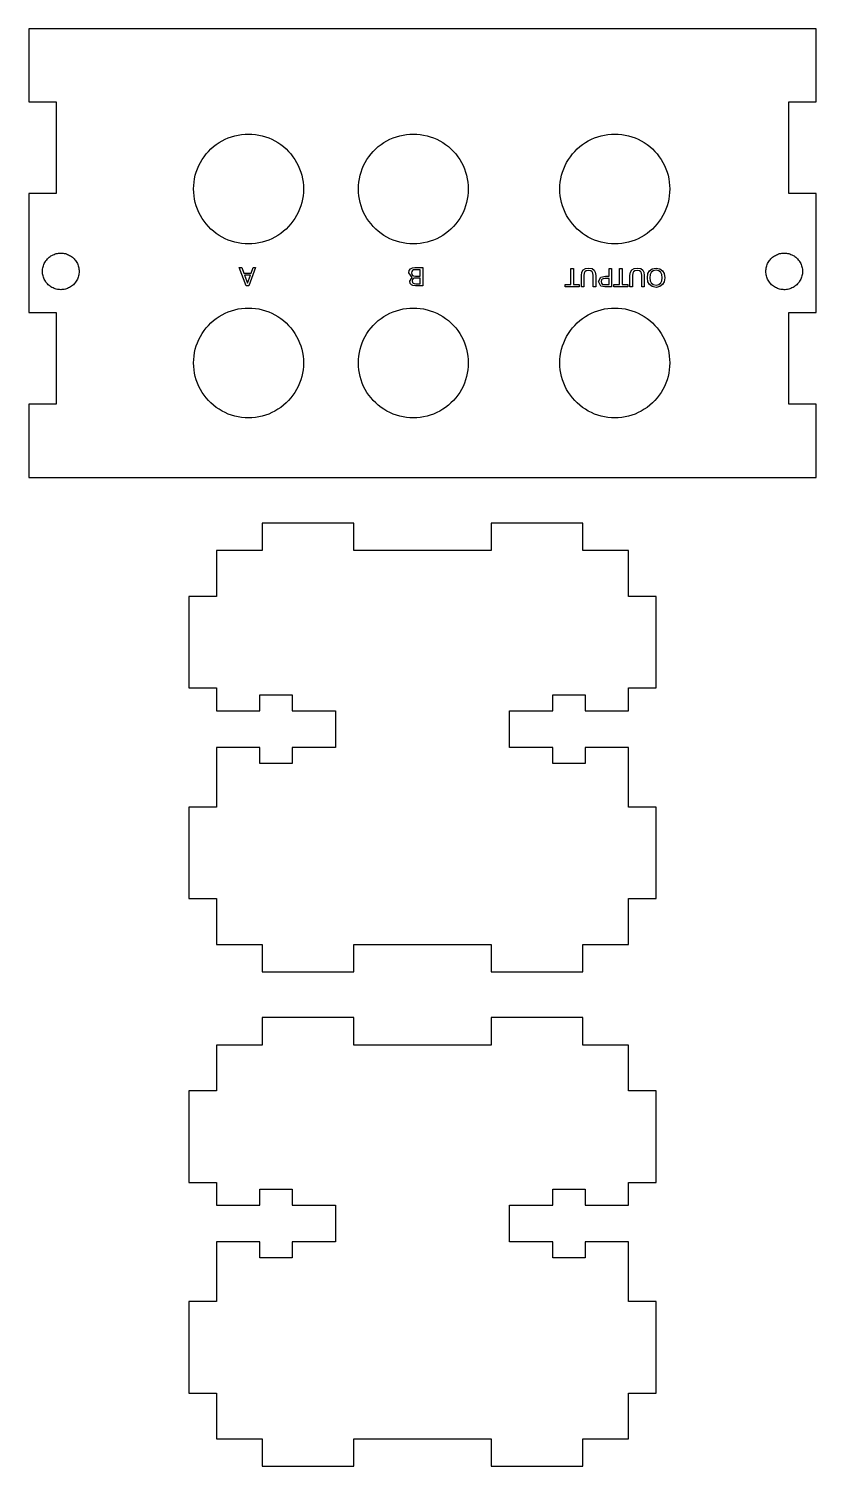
# Model space of a CAD drawing. Header units: metres. Extents: x -43 to 43, y -298 to 22.
# Drawn here: x -43 to 43, y -297.5 to -140.5 of the extents above; entities that cross this region are included whole.
import ezdxf

# ---------------------------------------------------------------- set-up
doc = ezdxf.new("R2010")
doc.units = ezdxf.units.M

msp = doc.modelspace()

# ---------------------------------------------------------------- linework, layer by layer
for p, q in [((43, -140.5), (-43, -140.5)), ((-43, -140.5), (-43, -148.5)), ((43, -148.5), (43, -140.5)), ((-43, -148.5), (-40, -148.5)), ((-40, -148.5), (-40, -158.5)), ((40, -158.5), (40, -148.5)), ((40, -148.5), (43, -148.5)), ((-20.8545, -152.294), (-20.4922, -152.188)), ((-20.4922, -152.188), (-20.124, -152.106)), ((-20.124, -152.106), (-19.752, -152.047)), ((-19.752, -152.047), (-19.377, -152.012)), ((-19.377, -152.012), (-19, -152)), ((-19, -152), (-18.623, -152.012)), ((-18.623, -152.012), (-18.248, -152.047)), ((-18.248, -152.047), (-17.876, -152.106)), ((-17.876, -152.106), (-17.5078, -152.188)), ((-17.5078, -152.188), (-17.1455, -152.294)), ((-2.85449, -152.294), (-2.49219, -152.188)), ((-2.49219, -152.188), (-2.12402, -152.106)), ((-2.12402, -152.106), (-1.75195, -152.047)), ((-1.75195, -152.047), (-1.37695, -152.012)), ((-1.37695, -152.012), (-1, -152)), ((-1, -152), (-0.62305, -152.012)), ((-0.62305, -152.012), (-0.24805, -152.047)), ((-0.24805, -152.047), (0.12402, -152.106)), ((0.12402, -152.106), (0.49219, -152.188)), ((0.49219, -152.188), (0.85449, -152.294)), ((19.1455, -152.294), (19.5078, -152.188)), ((19.5078, -152.188), (19.876, -152.106)), ((19.876, -152.106), (20.248, -152.047)), ((20.248, -152.047), (20.623, -152.012)), ((20.623, -152.012), (21, -152)), ((21, -152), (21.377, -152.012)), ((21.377, -152.012), (21.752, -152.047)), ((21.752, -152.047), (22.124, -152.106)), ((22.124, -152.106), (22.4922, -152.188)), ((22.4922, -152.188), (22.8545, -152.294)), ((-23.374, -153.893), (-23.1074, -153.626)), ((-23.1074, -153.626), (-22.8242, -153.377)), ((-22.8242, -153.377), (-22.5264, -153.146)), ((-22.5264, -153.146), (-22.2148, -152.934)), ((-22.2148, -152.934), (-21.8906, -152.742)), ((-21.8906, -152.742), (-21.5547, -152.571)), ((-21.5547, -152.571), (-21.209, -152.421)), ((-21.209, -152.421), (-20.8545, -152.294)), ((-17.1455, -152.294), (-16.791, -152.421)), ((-16.791, -152.421), (-16.4453, -152.571)), ((-16.4453, -152.571), (-16.1094, -152.742)), ((-16.1094, -152.742), (-15.7852, -152.934)), ((-15.7852, -152.934), (-15.4736, -153.146)), ((-15.4736, -153.146), (-15.1758, -153.377)), ((-15.1758, -153.377), (-14.8926, -153.626)), ((-14.8926, -153.626), (-14.626, -153.893)), ((-5.37402, -153.893), (-5.10742, -153.626)), ((-5.10742, -153.626), (-4.82422, -153.377)), ((-4.82422, -153.377), (-4.52637, -153.146)), ((-4.52637, -153.146), (-4.21484, -152.934)), ((-4.21484, -152.934), (-3.89062, -152.742)), ((-3.89062, -152.742), (-3.55469, -152.571)), ((-3.55469, -152.571), (-3.20898, -152.421)), ((-3.20898, -152.421), (-2.85449, -152.294)), ((0.85449, -152.294), (1.20898, -152.421)), ((1.20898, -152.421), (1.55469, -152.571)), ((1.55469, -152.571), (1.89062, -152.742)), ((1.89062, -152.742), (2.21484, -152.934)), ((2.21484, -152.934), (2.52637, -153.146)), ((2.52637, -153.146), (2.82422, -153.377)), ((2.82422, -153.377), (3.10742, -153.626)), ((3.10742, -153.626), (3.37402, -153.893)), ((16.626, -153.893), (16.8926, -153.626)), ((16.8926, -153.626), (17.1758, -153.377)), ((17.1758, -153.377), (17.4736, -153.146)), ((17.4736, -153.146), (17.7852, -152.934)), ((17.7852, -152.934), (18.1094, -152.742)), ((18.1094, -152.742), (18.4453, -152.571)), ((18.4453, -152.571), (18.791, -152.421)), ((18.791, -152.421), (19.1455, -152.294)), ((22.8545, -152.294), (23.209, -152.421)), ((23.209, -152.421), (23.5547, -152.571)), ((23.5547, -152.571), (23.8906, -152.742)), ((23.8906, -152.742), (24.2148, -152.934)), ((24.2148, -152.934), (24.5264, -153.146)), ((24.5264, -153.146), (24.8242, -153.377)), ((24.8242, -153.377), (25.1074, -153.626)), ((25.1074, -153.626), (25.374, -153.893)), ((-24.4287, -155.445), (-24.2578, -155.109)), ((-24.2578, -155.109), (-24.0664, -154.785)), ((-24.0664, -154.785), (-23.8545, -154.474)), ((-23.8545, -154.474), (-23.623, -154.176)), ((-23.623, -154.176), (-23.374, -153.893)), ((-14.626, -153.893), (-14.377, -154.176)), ((-14.377, -154.176), (-14.1455, -154.474)), ((-14.1455, -154.474), (-13.9336, -154.785)), ((-13.9336, -154.785), (-13.7422, -155.109)), ((-13.7422, -155.109), (-13.5713, -155.445)), ((-6.42871, -155.445), (-6.25781, -155.109)), ((-6.25781, -155.109), (-6.06641, -154.785)), ((-6.06641, -154.785), (-5.85449, -154.474)), ((-5.85449, -154.474), (-5.62305, -154.176)), ((-5.62305, -154.176), (-5.37402, -153.893)), ((3.37402, -153.893), (3.62305, -154.176)), ((3.62305, -154.176), (3.85449, -154.474)), ((3.85449, -154.474), (4.06641, -154.785)), ((4.06641, -154.785), (4.25781, -155.109)), ((4.25781, -155.109), (4.42871, -155.445)), ((15.5713, -155.445), (15.7422, -155.109)), ((15.7422, -155.109), (15.9336, -154.785)), ((15.9336, -154.785), (16.1455, -154.474)), ((16.1455, -154.474), (16.377, -154.176)), ((16.377, -154.176), (16.626, -153.893)), ((25.374, -153.893), (25.623, -154.176)), ((25.623, -154.176), (25.8545, -154.474)), ((25.8545, -154.474), (26.0664, -154.785)), ((26.0664, -154.785), (26.2578, -155.109)), ((26.2578, -155.109), (26.4287, -155.445)), ((-24.9531, -157.248), (-24.8936, -156.876)), ((-24.8936, -156.876), (-24.8115, -156.508)), ((-24.8115, -156.508), (-24.7061, -156.146)), ((-24.7061, -156.146), (-24.5791, -155.791)), ((-24.5791, -155.791), (-24.4287, -155.445)), ((-13.5713, -155.445), (-13.4209, -155.791)), ((-13.4209, -155.791), (-13.2939, -156.146)), ((-13.2939, -156.146), (-13.1885, -156.508)), ((-13.1885, -156.508), (-13.1064, -156.876)), ((-13.1064, -156.876), (-13.0469, -157.248)), ((-6.95312, -157.248), (-6.89355, -156.876)), ((-6.89355, -156.876), (-6.81152, -156.508)), ((-6.81152, -156.508), (-6.70605, -156.146)), ((-6.70605, -156.146), (-6.5791, -155.791)), ((-6.5791, -155.791), (-6.42871, -155.445)), ((4.42871, -155.445), (4.5791, -155.791)), ((4.5791, -155.791), (4.70605, -156.146)), ((4.70605, -156.146), (4.81152, -156.508)), ((4.81152, -156.508), (4.89355, -156.876)), ((4.89355, -156.876), (4.95312, -157.248)), ((15.0469, -157.248), (15.1064, -156.876)), ((15.1064, -156.876), (15.1885, -156.508)), ((15.1885, -156.508), (15.2939, -156.146)), ((15.2939, -156.146), (15.4209, -155.791)), ((15.4209, -155.791), (15.5713, -155.445)), ((26.4287, -155.445), (26.5791, -155.791)), ((26.5791, -155.791), (26.7061, -156.146)), ((26.7061, -156.146), (26.8115, -156.508)), ((26.8115, -156.508), (26.8936, -156.876)), ((26.8936, -156.876), (26.9531, -157.248)), ((-40, -158.5), (-43, -158.5)), ((-43, -158.5), (-43, -171.5)), ((-25, -158), (-24.9883, -157.623)), ((-24.9883, -158.377), (-25, -158)), ((-24.9883, -157.623), (-24.9531, -157.248)), ((-24.9531, -158.752), (-24.9883, -158.377)), ((-13.0469, -157.248), (-13.0117, -157.623)), ((-13.0117, -158.377), (-13.0469, -158.752)), ((-13.0117, -157.623), (-13, -158)), ((-13, -158), (-13.0117, -158.377)), ((-7, -158), (-6.98828, -157.623)), ((-6.98828, -158.377), (-7, -158)), ((-6.98828, -157.623), (-6.95312, -157.248)), ((-6.95312, -158.752), (-6.98828, -158.377)), ((4.95312, -157.248), (4.98828, -157.623)), ((4.98828, -158.377), (4.95312, -158.752)), ((4.98828, -157.623), (5, -158)), ((5, -158), (4.98828, -158.377)), ((15, -158), (15.0117, -157.623)), ((15.0117, -158.377), (15, -158)), ((15.0117, -157.623), (15.0469, -157.248)), ((15.0469, -158.752), (15.0117, -158.377)), ((26.9531, -157.248), (26.9883, -157.623)), ((26.9883, -158.377), (26.9531, -158.752)), ((26.9883, -157.623), (27, -158)), ((27, -158), (26.9883, -158.377)), ((43, -158.5), (40, -158.5)), ((43, -171.5), (43, -158.5)), ((-24.8936, -159.124), (-24.9531, -158.752)), ((-24.8115, -159.492), (-24.8936, -159.124)), ((-24.7061, -159.854), (-24.8115, -159.492)), ((-24.5791, -160.209), (-24.7061, -159.854)), ((-13.2939, -159.854), (-13.4209, -160.209)), ((-13.1885, -159.492), (-13.2939, -159.854)), ((-13.1064, -159.124), (-13.1885, -159.492)), ((-13.0469, -158.752), (-13.1064, -159.124)), ((-6.89355, -159.124), (-6.95312, -158.752)), ((-6.81152, -159.492), (-6.89355, -159.124)), ((-6.70605, -159.854), (-6.81152, -159.492)), ((-6.5791, -160.209), (-6.70605, -159.854)), ((4.70605, -159.854), (4.5791, -160.209)), ((4.81152, -159.492), (4.70605, -159.854)), ((4.89355, -159.124), (4.81152, -159.492)), ((4.95312, -158.752), (4.89355, -159.124)), ((15.1064, -159.124), (15.0469, -158.752)), ((15.1885, -159.492), (15.1064, -159.124)), ((15.2939, -159.854), (15.1885, -159.492)), ((15.4209, -160.209), (15.2939, -159.854)), ((26.7061, -159.854), (26.5791, -160.209)), ((26.8115, -159.492), (26.7061, -159.854)), ((26.8936, -159.124), (26.8115, -159.492)), ((26.9531, -158.752), (26.8936, -159.124)), ((-24.4287, -160.555), (-24.5791, -160.209)), ((-24.2578, -160.891), (-24.4287, -160.555)), ((-24.0664, -161.215), (-24.2578, -160.891)), ((-23.8545, -161.526), (-24.0664, -161.215)), ((-23.623, -161.824), (-23.8545, -161.526)), ((-14.1455, -161.526), (-14.377, -161.824)), ((-13.9336, -161.215), (-14.1455, -161.526)), ((-13.7422, -160.891), (-13.9336, -161.215)), ((-13.5713, -160.555), (-13.7422, -160.891)), ((-13.4209, -160.209), (-13.5713, -160.555)), ((-6.42871, -160.555), (-6.5791, -160.209)), ((-6.25781, -160.891), (-6.42871, -160.555)), ((-6.06641, -161.215), (-6.25781, -160.891)), ((-5.85449, -161.526), (-6.06641, -161.215)), ((-5.62305, -161.824), (-5.85449, -161.526)), ((3.85449, -161.526), (3.62305, -161.824)), ((4.06641, -161.215), (3.85449, -161.526)), ((4.25781, -160.891), (4.06641, -161.215)), ((4.42871, -160.555), (4.25781, -160.891)), ((4.5791, -160.209), (4.42871, -160.555)), ((15.5713, -160.555), (15.4209, -160.209)), ((15.7422, -160.891), (15.5713, -160.555)), ((15.9336, -161.215), (15.7422, -160.891)), ((16.1455, -161.526), (15.9336, -161.215)), ((16.377, -161.824), (16.1455, -161.526)), ((25.8545, -161.526), (25.623, -161.824)), ((26.0664, -161.215), (25.8545, -161.526)), ((26.2578, -160.891), (26.0664, -161.215)), ((26.4287, -160.555), (26.2578, -160.891)), ((26.5791, -160.209), (26.4287, -160.555)), ((-23.374, -162.107), (-23.623, -161.824)), ((-23.1074, -162.374), (-23.374, -162.107)), ((-22.8242, -162.623), (-23.1074, -162.374)), ((-22.5264, -162.854), (-22.8242, -162.623)), ((-22.2148, -163.066), (-22.5264, -162.854)), ((-21.8906, -163.258), (-22.2148, -163.066)), ((-21.5547, -163.429), (-21.8906, -163.258)), ((-16.1094, -163.258), (-16.4453, -163.429)), ((-15.7852, -163.066), (-16.1094, -163.258)), ((-15.4736, -162.854), (-15.7852, -163.066)), ((-15.1758, -162.623), (-15.4736, -162.854)), ((-14.8926, -162.374), (-15.1758, -162.623)), ((-14.626, -162.107), (-14.8926, -162.374)), ((-14.377, -161.824), (-14.626, -162.107)), ((-5.37402, -162.107), (-5.62305, -161.824)), ((-5.10742, -162.374), (-5.37402, -162.107)), ((-4.82422, -162.623), (-5.10742, -162.374)), ((-4.52637, -162.854), (-4.82422, -162.623)), ((-4.21484, -163.066), (-4.52637, -162.854)), ((-3.89062, -163.258), (-4.21484, -163.066)), ((-3.55469, -163.429), (-3.89062, -163.258)), ((1.89062, -163.258), (1.55469, -163.429)), ((2.21484, -163.066), (1.89062, -163.258)), ((2.52637, -162.854), (2.21484, -163.066)), ((2.82422, -162.623), (2.52637, -162.854)), ((3.10742, -162.374), (2.82422, -162.623)), ((3.37402, -162.107), (3.10742, -162.374)), ((3.62305, -161.824), (3.37402, -162.107)), ((16.626, -162.107), (16.377, -161.824)), ((16.8926, -162.374), (16.626, -162.107)), ((17.1758, -162.623), (16.8926, -162.374)), ((17.4736, -162.854), (17.1758, -162.623)), ((17.7852, -163.066), (17.4736, -162.854)), ((18.1094, -163.258), (17.7852, -163.066)), ((18.4453, -163.429), (18.1094, -163.258)), ((23.8906, -163.258), (23.5547, -163.429)), ((24.2148, -163.066), (23.8906, -163.258)), ((24.5264, -162.854), (24.2148, -163.066)), ((24.8242, -162.623), (24.5264, -162.854)), ((25.1074, -162.374), (24.8242, -162.623)), ((25.374, -162.107), (25.1074, -162.374)), ((25.623, -161.824), (25.374, -162.107)), ((-21.209, -163.579), (-21.5547, -163.429)), ((-20.8545, -163.706), (-21.209, -163.579)), ((-20.4922, -163.812), (-20.8545, -163.706)), ((-20.124, -163.894), (-20.4922, -163.812)), ((-19.752, -163.953), (-20.124, -163.894)), ((-19.377, -163.988), (-19.752, -163.953)), ((-19, -164), (-19.377, -163.988)), ((-18.623, -163.988), (-19, -164)), ((-18.248, -163.953), (-18.623, -163.988)), ((-17.876, -163.894), (-18.248, -163.953)), ((-17.5078, -163.812), (-17.876, -163.894)), ((-17.1455, -163.706), (-17.5078, -163.812)), ((-16.791, -163.579), (-17.1455, -163.706)), ((-16.4453, -163.429), (-16.791, -163.579)), ((-3.20898, -163.579), (-3.55469, -163.429)), ((-2.85449, -163.706), (-3.20898, -163.579)), ((-2.49219, -163.812), (-2.85449, -163.706)), ((-2.12402, -163.894), (-2.49219, -163.812)), ((-1.75195, -163.953), (-2.12402, -163.894)), ((-1.37695, -163.988), (-1.75195, -163.953)), ((-1, -164), (-1.37695, -163.988)), ((-0.62305, -163.988), (-1, -164)), ((-0.24805, -163.953), (-0.62305, -163.988)), ((0.12402, -163.894), (-0.24805, -163.953)), ((0.49219, -163.812), (0.12402, -163.894)), ((0.85449, -163.706), (0.49219, -163.812)), ((1.20898, -163.579), (0.85449, -163.706)), ((1.55469, -163.429), (1.20898, -163.579)), ((18.791, -163.579), (18.4453, -163.429)), ((19.1455, -163.706), (18.791, -163.579)), ((19.5078, -163.812), (19.1455, -163.706)), ((19.876, -163.894), (19.5078, -163.812)), ((20.248, -163.953), (19.876, -163.894)), ((20.623, -163.988), (20.248, -163.953)), ((21, -164), (20.623, -163.988)), ((21.377, -163.988), (21, -164)), ((21.752, -163.953), (21.377, -163.988)), ((22.124, -163.894), (21.752, -163.953)), ((22.4922, -163.812), (22.124, -163.894)), ((22.8545, -163.706), (22.4922, -163.812)), ((23.209, -163.579), (22.8545, -163.706)), ((23.5547, -163.429), (23.209, -163.579)), ((-41.4372, -166.503), (-41.4021, -166.382)), ((-41.4021, -166.382), (-41.3595, -166.264)), ((-41.3595, -166.264), (-41.3096, -166.148)), ((-41.3096, -166.148), (-41.2526, -166.036)), ((-41.2526, -166.036), (-41.1886, -165.928)), ((-41.1886, -165.928), (-41.118, -165.824)), ((-41.118, -165.824), (-41.041, -165.725)), ((-41.041, -165.725), (-40.9579, -165.631)), ((-40.9579, -165.631), (-40.8691, -165.542)), ((-40.8691, -165.542), (-40.7748, -165.459)), ((-40.7748, -165.459), (-40.6756, -165.382)), ((-40.6756, -165.382), (-40.5717, -165.311)), ((-40.5717, -165.311), (-40.4635, -165.247)), ((-40.4635, -165.247), (-40.3515, -165.19)), ((-40.3515, -165.19), (-40.2362, -165.14)), ((-40.2362, -165.14), (-40.118, -165.098)), ((-40.118, -165.098), (-39.9974, -165.063)), ((-39.9974, -165.063), (-39.8748, -165.035)), ((-39.8748, -165.035), (-39.7507, -165.016)), ((-39.7507, -165.016), (-39.6256, -165.004)), ((-39.6256, -165.004), (-39.5, -165)), ((-39.5, -165), (-39.3744, -165.004)), ((-39.3744, -165.004), (-39.2493, -165.016)), ((-39.2493, -165.016), (-39.1252, -165.035)), ((-39.1252, -165.035), (-39.0026, -165.063)), ((-39.0026, -165.063), (-38.882, -165.098)), ((-38.882, -165.098), (-38.7637, -165.14)), ((-38.7637, -165.14), (-38.6484, -165.19)), ((-38.6484, -165.19), (-38.5365, -165.247)), ((-38.5365, -165.247), (-38.4283, -165.311)), ((-38.4283, -165.311), (-38.3244, -165.382)), ((-38.3244, -165.382), (-38.2251, -165.459)), ((-38.2251, -165.459), (-38.1309, -165.542)), ((-38.1309, -165.542), (-38.0421, -165.631)), ((-38.0421, -165.631), (-37.959, -165.725)), ((-37.959, -165.725), (-37.882, -165.824)), ((-37.882, -165.824), (-37.8113, -165.928)), ((-37.8113, -165.928), (-37.7474, -166.036)), ((-37.7474, -166.036), (-37.6903, -166.148)), ((-37.6903, -166.148), (-37.6404, -166.264)), ((-37.6404, -166.264), (-37.5979, -166.382)), ((-37.5979, -166.382), (-37.5628, -166.503)), ((37.5628, -166.503), (37.5979, -166.382)), ((37.5979, -166.382), (37.6404, -166.264)), ((37.6404, -166.264), (37.6903, -166.148)), ((37.6903, -166.148), (37.7474, -166.036)), ((37.7474, -166.036), (37.8113, -165.928)), ((37.8113, -165.928), (37.882, -165.824)), ((37.882, -165.824), (37.959, -165.725)), ((37.959, -165.725), (38.0421, -165.631)), ((38.0421, -165.631), (38.1309, -165.542)), ((38.1309, -165.542), (38.2251, -165.459)), ((38.2251, -165.459), (38.3244, -165.382)), ((38.3244, -165.382), (38.4283, -165.311)), ((38.4283, -165.311), (38.5365, -165.247)), ((38.5365, -165.247), (38.6484, -165.19)), ((38.6484, -165.19), (38.7637, -165.14)), ((38.7637, -165.14), (38.882, -165.098)), ((38.882, -165.098), (39.0026, -165.063)), ((39.0026, -165.063), (39.1252, -165.035)), ((39.1252, -165.035), (39.2493, -165.016)), ((39.2493, -165.016), (39.3744, -165.004)), ((39.3744, -165.004), (39.5, -165)), ((39.5, -165), (39.6256, -165.004)), ((39.6256, -165.004), (39.7507, -165.016)), ((39.7507, -165.016), (39.8748, -165.035)), ((39.8748, -165.035), (39.9974, -165.063)), ((39.9974, -165.063), (40.118, -165.098)), ((40.118, -165.098), (40.2362, -165.14)), ((40.2362, -165.14), (40.3515, -165.19)), ((40.3515, -165.19), (40.4635, -165.247)), ((40.4635, -165.247), (40.5716, -165.311)), ((40.5716, -165.311), (40.6756, -165.382)), ((40.6756, -165.382), (40.7748, -165.459)), ((40.7748, -165.459), (40.8691, -165.542)), ((40.8691, -165.542), (40.9579, -165.631)), ((40.9579, -165.631), (41.041, -165.725)), ((41.041, -165.725), (41.118, -165.824)), ((41.118, -165.824), (41.1886, -165.928)), ((41.1886, -165.928), (41.2526, -166.036)), ((41.2526, -166.036), (41.3096, -166.148)), ((41.3096, -166.148), (41.3595, -166.264)), ((41.3595, -166.264), (41.4021, -166.382)), ((41.4021, -166.382), (41.4372, -166.503)), ((-41.4995, -166.983), (-41.496, -166.874)), ((-41.497, -167.094), (-41.4995, -166.983)), ((-41.4842, -167.251), (-41.497, -167.094)), ((-41.496, -166.874), (-41.4842, -166.749)), ((-41.4842, -166.749), (-41.4646, -166.625)), ((-41.4646, -167.375), (-41.4842, -167.251)), ((-41.4646, -166.625), (-41.4372, -166.503)), ((-41.4372, -167.497), (-41.4646, -167.375)), ((-41.4021, -167.618), (-41.4372, -167.497)), ((-41.3595, -167.736), (-41.4021, -167.618)), ((-41.3096, -167.852), (-41.3595, -167.736)), ((-41.2526, -167.964), (-41.3096, -167.852)), ((-41.1886, -168.072), (-41.2526, -167.964)), ((-37.7474, -167.964), (-37.8113, -168.072)), ((-37.6903, -167.852), (-37.7474, -167.964)), ((-37.6404, -167.736), (-37.6903, -167.852)), ((-37.5979, -167.618), (-37.6404, -167.736)), ((-37.5628, -167.497), (-37.5979, -167.618)), ((-37.5628, -166.503), (-37.5354, -166.625)), ((-37.5354, -167.375), (-37.5628, -167.497)), ((-37.5354, -166.625), (-37.5158, -166.749)), ((-37.5158, -167.251), (-37.5354, -167.375)), ((-37.5158, -166.749), (-37.5039, -166.874)), ((-37.5039, -167.126), (-37.5158, -167.251)), ((-37.5039, -166.874), (-37.5, -167)), ((-37.5, -167), (-37.5039, -167.126)), ((-19.2627, -168.579), (-20.0088, -166.579)), ((-20.0088, -166.579), (-19.7139, -166.579)), ((-19.7139, -166.579), (-19.502, -167.177)), ((-19.502, -167.177), (-18.7158, -167.177)), ((-18.7988, -167.41), (-19.4219, -167.41)), ((-19.4219, -167.41), (-19.1133, -168.292)), ((-19.1133, -168.292), (-18.7988, -167.41)), ((-18.2197, -166.579), (-18.9629, -168.579)), ((-18.7158, -167.177), (-18.501, -166.579)), ((-18.501, -166.579), (-18.2197, -166.579)), ((-1.49609, -167.172), (-1.44141, -166.909)), ((-1.11523, -167.652), (-1.49609, -167.172)), ((-1.44141, -166.909), (-1.29785, -166.721)), ((-1.40137, -168.086), (-1.11523, -167.652)), ((-1.29785, -166.721), (-1.10254, -166.616)), ((-1.18262, -167.004), (-1.21875, -167.175)), ((-1.21875, -167.175), (-1.17773, -167.346)), ((-1.09668, -166.896), (-1.18262, -167.004)), ((-1.17773, -167.346), (-1.0791, -167.448)), ((-1.09277, -167.889), (-1.12891, -168.048)), ((-1.10254, -166.616), (-0.82031, -166.573)), ((-0.98145, -166.84), (-1.09668, -166.896)), ((-1.00684, -167.793), (-1.09277, -167.889)), ((-1.0791, -167.448), (-0.96582, -167.491)), ((-0.90234, -167.752), (-1.00684, -167.793)), ((-0.7959, -166.815), (-0.98145, -166.84)), ((-0.96582, -167.491), (-0.76465, -167.511)), ((-0.7207, -167.733), (-0.90234, -167.752)), ((-0.82031, -166.573), (0.02832, -166.573)), ((-0.24512, -166.815), (-0.7959, -166.815)), ((-0.76465, -167.511), (-0.24512, -167.511)), ((-0.24512, -167.733), (-0.7207, -167.733)), ((-0.24512, -167.511), (-0.24512, -166.815)), ((-0.24512, -168.346), (-0.24512, -167.733)), ((0.02832, -166.573), (0.02832, -168.573)), ((16.2139, -168.449), (16.2139, -166.691)), ((16.2139, -166.691), (16.4863, -166.691)), ((16.4863, -166.691), (16.4863, -168.449)), ((17.3467, -167.451), (17.4082, -167.075)), ((17.3467, -168.691), (17.3467, -167.451)), ((17.4082, -167.075), (17.5527, -166.843)), ((17.5527, -166.843), (17.7852, -166.698)), ((17.6553, -167.192), (17.6191, -167.448)), ((17.6191, -167.448), (17.6191, -168.691)), ((17.7383, -167.042), (17.6553, -167.192)), ((17.8848, -166.941), (17.7383, -167.042)), ((17.7852, -166.698), (18.1611, -166.636)), ((18.1309, -166.897), (17.8848, -166.941)), ((18.3799, -166.941), (18.1309, -166.897)), ((18.1611, -166.636), (18.5195, -166.701)), ((18.5234, -167.041), (18.3799, -166.941)), ((18.5195, -166.701), (18.7363, -166.854)), ((18.6035, -167.188), (18.5234, -167.041)), ((18.6396, -167.448), (18.6035, -167.188)), ((18.6396, -168.691), (18.6396, -167.448)), ((18.7363, -166.854), (18.8584, -167.077)), ((18.8584, -167.077), (18.9121, -167.451)), ((18.9121, -167.451), (18.9121, -168.691)), ((19.2236, -168.114), (19.4795, -167.615)), ((19.4795, -167.615), (19.9697, -167.534)), ((19.5361, -167.93), (19.499, -168.112)), ((19.6182, -167.835), (19.5361, -167.93)), ((19.7188, -167.796), (19.6182, -167.835)), ((19.9248, -167.776), (19.7188, -167.796)), ((20.3809, -167.776), (19.9248, -167.776)), ((19.9697, -167.534), (20.3809, -167.534)), ((20.3809, -167.534), (20.3809, -166.691)), ((20.3809, -166.691), (20.6533, -166.691)), ((20.3809, -168.446), (20.3809, -167.776)), ((20.6533, -166.691), (20.6533, -168.691)), ((21.5264, -168.449), (21.5264, -166.691)), ((21.5264, -166.691), (21.7998, -166.691)), ((21.7998, -166.691), (21.7998, -168.449)), ((22.6592, -167.451), (22.7207, -167.075)), ((22.6592, -168.691), (22.6592, -167.451)), ((22.7207, -167.075), (22.8652, -166.843)), ((22.8652, -166.843), (23.0977, -166.698)), ((22.9688, -167.192), (22.9316, -167.448)), ((22.9316, -167.448), (22.9316, -168.691)), ((23.0508, -167.042), (22.9688, -167.192)), ((23.1973, -166.941), (23.0508, -167.042)), ((23.0977, -166.698), (23.4736, -166.636)), ((23.4434, -166.897), (23.1973, -166.941)), ((23.6924, -166.941), (23.4434, -166.897)), ((23.4736, -166.636), (23.832, -166.701)), ((23.8369, -167.041), (23.6924, -166.941)), ((23.832, -166.701), (24.0498, -166.854)), ((23.916, -167.188), (23.8369, -167.041)), ((23.9521, -167.448), (23.916, -167.188)), ((23.9521, -168.691), (23.9521, -167.448)), ((24.0498, -166.854), (24.1709, -167.077)), ((24.1709, -167.077), (24.2256, -167.451)), ((24.2256, -167.451), (24.2256, -168.691)), ((24.5557, -167.69), (24.623, -167.239)), ((24.623, -168.141), (24.5557, -167.69)), ((24.623, -167.239), (24.7861, -166.938)), ((24.7861, -166.938), (25.0781, -166.722)), ((24.8809, -167.35), (24.8369, -167.69)), ((24.8369, -167.69), (24.8809, -168.03)), ((24.9873, -167.123), (24.8809, -167.35)), ((25.1992, -166.941), (24.9873, -167.123)), ((25.0781, -166.722), (25.502, -166.636)), ((25.502, -166.872), (25.1992, -166.941)), ((25.502, -166.636), (25.9248, -166.722)), ((25.8037, -166.941), (25.502, -166.872)), ((26.0176, -167.122), (25.8037, -166.941)), ((25.9248, -166.722), (26.2178, -166.938)), ((26.125, -167.35), (26.0176, -167.122)), ((26.1689, -167.69), (26.125, -167.35)), ((26.125, -168.03), (26.1689, -167.69)), ((26.2178, -166.938), (26.3818, -167.24)), ((26.3818, -167.24), (26.4502, -167.69)), ((26.4502, -167.69), (26.3818, -168.141)), ((37.501, -166.969), (37.5039, -166.874)), ((37.5039, -167.126), (37.501, -166.969)), ((37.5039, -166.874), (37.5158, -166.749)), ((37.5158, -167.251), (37.5039, -167.126)), ((37.5158, -166.749), (37.5354, -166.625)), ((37.5354, -167.375), (37.5158, -167.251)), ((37.5354, -166.625), (37.5628, -166.503)), ((37.5628, -167.497), (37.5354, -167.375)), ((37.5979, -167.618), (37.5628, -167.497)), ((37.6404, -167.736), (37.5979, -167.618)), ((37.6903, -167.852), (37.6404, -167.736)), ((37.7474, -167.964), (37.6903, -167.852)), ((37.8113, -168.072), (37.7474, -167.964)), ((41.2526, -167.964), (41.1886, -168.072)), ((41.3096, -167.852), (41.2526, -167.964)), ((41.3595, -167.736), (41.3096, -167.852)), ((41.4021, -167.618), (41.3595, -167.736)), ((41.4372, -167.497), (41.4021, -167.618)), ((41.4372, -166.503), (41.4646, -166.625)), ((41.4646, -167.375), (41.4372, -167.497)), ((41.4646, -166.625), (41.4842, -166.749)), ((41.4842, -167.251), (41.4646, -167.375)), ((41.4842, -166.749), (41.496, -166.874)), ((41.496, -167.126), (41.4842, -167.251)), ((41.496, -166.874), (41.4999, -167.004)), ((41.4999, -167.004), (41.496, -167.126)), ((-41.118, -168.176), (-41.1886, -168.072)), ((-41.041, -168.275), (-41.118, -168.176)), ((-40.9579, -168.369), (-41.041, -168.275)), ((-40.8691, -168.458), (-40.9579, -168.369)), ((-40.7748, -168.541), (-40.8691, -168.458)), ((-40.6756, -168.618), (-40.7748, -168.541)), ((-40.5717, -168.689), (-40.6756, -168.618)), ((-40.4635, -168.753), (-40.5717, -168.689)), ((-40.3515, -168.81), (-40.4635, -168.753)), ((-40.2362, -168.86), (-40.3515, -168.81)), ((-40.118, -168.902), (-40.2362, -168.86)), ((-39.9974, -168.937), (-40.118, -168.902)), ((-39.8748, -168.965), (-39.9974, -168.937)), ((-39.7507, -168.984), (-39.8748, -168.965)), ((-39.6256, -168.996), (-39.7507, -168.984)), ((-39.5, -169), (-39.6256, -168.996)), ((-39.3744, -168.996), (-39.5, -169)), ((-39.2493, -168.984), (-39.3744, -168.996)), ((-39.1252, -168.965), (-39.2493, -168.984)), ((-39.0026, -168.937), (-39.1252, -168.965)), ((-38.882, -168.902), (-39.0026, -168.937)), ((-38.7637, -168.86), (-38.882, -168.902)), ((-38.6484, -168.81), (-38.7637, -168.86)), ((-38.5365, -168.753), (-38.6484, -168.81)), ((-38.4283, -168.689), (-38.5365, -168.753)), ((-38.3244, -168.618), (-38.4283, -168.689)), ((-38.2251, -168.541), (-38.3244, -168.618)), ((-38.1309, -168.458), (-38.2251, -168.541)), ((-38.0421, -168.369), (-38.1309, -168.458)), ((-37.959, -168.275), (-38.0421, -168.369)), ((-37.882, -168.176), (-37.959, -168.275)), ((-37.8113, -168.072), (-37.882, -168.176)), ((-18.9629, -168.579), (-19.2627, -168.579)), ((-1.34668, -168.324), (-1.40137, -168.086)), ((-1.21387, -168.475), (-1.34668, -168.324)), ((-1.05078, -168.543), (-1.21387, -168.475)), ((-1.12891, -168.048), (-1.09473, -168.196)), ((-1.09473, -168.196), (-1.0127, -168.287)), ((-0.7793, -168.573), (-1.05078, -168.543)), ((-1.0127, -168.287), (-0.91309, -168.327)), ((-0.91309, -168.327), (-0.74219, -168.346)), ((0.02832, -168.573), (-0.7793, -168.573)), ((-0.74219, -168.346), (-0.24512, -168.346)), ((15.583, -168.691), (15.583, -168.449)), ((15.583, -168.449), (16.2139, -168.449)), ((17.1182, -168.691), (15.583, -168.691)), ((16.4863, -168.449), (17.1182, -168.449)), ((17.1182, -168.449), (17.1182, -168.691)), ((17.6191, -168.691), (17.3467, -168.691)), ((18.9121, -168.691), (18.6396, -168.691)), ((19.4766, -168.619), (19.2236, -168.114)), ((19.916, -168.691), (19.4766, -168.619)), ((19.499, -168.112), (19.5342, -168.289)), ((19.5342, -168.289), (19.6113, -168.383)), ((19.6113, -168.383), (19.7109, -168.426)), ((19.7109, -168.426), (19.9053, -168.446)), ((19.9053, -168.446), (20.3809, -168.446)), ((20.6533, -168.691), (19.916, -168.691)), ((20.8955, -168.691), (20.8955, -168.449)), ((20.8955, -168.449), (21.5264, -168.449)), ((22.4307, -168.691), (20.8955, -168.691)), ((21.7998, -168.449), (22.4307, -168.449)), ((22.4307, -168.449), (22.4307, -168.691)), ((22.9316, -168.691), (22.6592, -168.691)), ((24.2256, -168.691), (23.9521, -168.691)), ((24.7871, -168.442), (24.623, -168.141)), ((25.0781, -168.659), (24.7871, -168.442)), ((24.8809, -168.03), (24.9873, -168.258)), ((24.9873, -168.258), (25.1992, -168.438)), ((25.502, -168.744), (25.0781, -168.659)), ((25.1992, -168.438), (25.502, -168.508)), ((25.502, -168.508), (25.8037, -168.438)), ((25.9248, -168.659), (25.502, -168.744)), ((25.8037, -168.438), (26.0176, -168.258)), ((26.2178, -168.442), (25.9248, -168.659)), ((26.0176, -168.258), (26.125, -168.03)), ((26.3818, -168.141), (26.2178, -168.442)), ((37.882, -168.176), (37.8113, -168.072)), ((37.959, -168.275), (37.882, -168.176)), ((38.0421, -168.369), (37.959, -168.275)), ((38.1309, -168.458), (38.0421, -168.369)), ((38.2251, -168.541), (38.1309, -168.458)), ((38.3244, -168.618), (38.2251, -168.541)), ((38.4283, -168.689), (38.3244, -168.618)), ((38.5365, -168.753), (38.4283, -168.689)), ((38.6484, -168.81), (38.5365, -168.753)), ((38.7637, -168.86), (38.6484, -168.81)), ((38.882, -168.902), (38.7637, -168.86)), ((39.0026, -168.937), (38.882, -168.902)), ((39.1252, -168.965), (39.0026, -168.937)), ((39.2493, -168.984), (39.1252, -168.965)), ((39.3744, -168.996), (39.2493, -168.984)), ((39.5, -169), (39.3744, -168.996)), ((39.6087, -168.997), (39.5, -169)), ((39.7507, -168.984), (39.6087, -168.997)), ((39.8748, -168.965), (39.7507, -168.984)), ((39.9974, -168.937), (39.8748, -168.965)), ((40.118, -168.902), (39.9974, -168.937)), ((40.2362, -168.86), (40.118, -168.902)), ((40.3515, -168.81), (40.2362, -168.86)), ((40.4635, -168.753), (40.3515, -168.81)), ((40.5716, -168.689), (40.4635, -168.753)), ((40.6756, -168.618), (40.5716, -168.689)), ((40.7748, -168.541), (40.6756, -168.618)), ((40.8691, -168.458), (40.7748, -168.541)), ((40.9579, -168.369), (40.8691, -168.458)), ((41.041, -168.275), (40.9579, -168.369)), ((41.118, -168.176), (41.041, -168.275)), ((41.1886, -168.072), (41.118, -168.176)), ((-20.4922, -171.188), (-20.124, -171.106)), ((-20.124, -171.106), (-19.752, -171.047)), ((-19.752, -171.047), (-19.377, -171.012)), ((-19.377, -171.012), (-19, -171)), ((-19, -171), (-18.623, -171.012)), ((-18.623, -171.012), (-18.248, -171.047)), ((-18.248, -171.047), (-17.876, -171.106)), ((-17.876, -171.106), (-17.5078, -171.188)), ((-2.49219, -171.188), (-2.12402, -171.106)), ((-2.12402, -171.106), (-1.75195, -171.047)), ((-1.75195, -171.047), (-1.37695, -171.012)), ((-1.37695, -171.012), (-1, -171)), ((-1, -171), (-0.62305, -171.012)), ((-0.62305, -171.012), (-0.24805, -171.047)), ((-0.24805, -171.047), (0.12402, -171.106)), ((0.12402, -171.106), (0.49219, -171.188)), ((19.5078, -171.188), (19.876, -171.106)), ((19.876, -171.106), (20.248, -171.047)), ((20.248, -171.047), (20.623, -171.012)), ((20.623, -171.012), (21, -171)), ((21, -171), (21.377, -171.012)), ((21.377, -171.012), (21.752, -171.047)), ((21.752, -171.047), (22.124, -171.106)), ((22.124, -171.106), (22.4922, -171.188)), ((-43, -171.5), (-40, -171.5)), ((-40, -171.5), (-40, -181.5)), ((-23.374, -172.893), (-23.1074, -172.626)), ((-23.1074, -172.626), (-22.8242, -172.377)), ((-22.8242, -172.377), (-22.5264, -172.146)), ((-22.5264, -172.146), (-22.2148, -171.934)), ((-22.2148, -171.934), (-21.8906, -171.742)), ((-21.8906, -171.742), (-21.5547, -171.571)), ((-21.5547, -171.571), (-21.209, -171.421)), ((-21.209, -171.421), (-20.8545, -171.294)), ((-20.8545, -171.294), (-20.4922, -171.188)), ((-17.5078, -171.188), (-17.1455, -171.294)), ((-17.1455, -171.294), (-16.791, -171.421)), ((-16.791, -171.421), (-16.4453, -171.571)), ((-16.4453, -171.571), (-16.1094, -171.742)), ((-16.1094, -171.742), (-15.7852, -171.934)), ((-15.7852, -171.934), (-15.4736, -172.146)), ((-15.4736, -172.146), (-15.1758, -172.377)), ((-15.1758, -172.377), (-14.8926, -172.626)), ((-14.8926, -172.626), (-14.626, -172.893)), ((-5.37402, -172.893), (-5.10742, -172.626)), ((-5.10742, -172.626), (-4.82422, -172.377)), ((-4.82422, -172.377), (-4.52637, -172.146)), ((-4.52637, -172.146), (-4.21484, -171.934)), ((-4.21484, -171.934), (-3.89062, -171.742)), ((-3.89062, -171.742), (-3.55469, -171.571)), ((-3.55469, -171.571), (-3.20898, -171.421)), ((-3.20898, -171.421), (-2.85449, -171.294)), ((-2.85449, -171.294), (-2.49219, -171.188)), ((0.49219, -171.188), (0.85449, -171.294)), ((0.85449, -171.294), (1.20898, -171.421)), ((1.20898, -171.421), (1.55469, -171.571)), ((1.55469, -171.571), (1.89062, -171.742)), ((1.89062, -171.742), (2.21484, -171.934)), ((2.21484, -171.934), (2.52637, -172.146)), ((2.52637, -172.146), (2.82422, -172.377)), ((2.82422, -172.377), (3.10742, -172.626)), ((3.10742, -172.626), (3.37402, -172.893)), ((16.626, -172.893), (16.8926, -172.626)), ((16.8926, -172.626), (17.1758, -172.377)), ((17.1758, -172.377), (17.4736, -172.146)), ((17.4736, -172.146), (17.7852, -171.934)), ((17.7852, -171.934), (18.1094, -171.742)), ((18.1094, -171.742), (18.4453, -171.571)), ((18.4453, -171.571), (18.791, -171.421)), ((18.791, -171.421), (19.1455, -171.294)), ((19.1455, -171.294), (19.5078, -171.188)), ((22.4922, -171.188), (22.8545, -171.294)), ((22.8545, -171.294), (23.209, -171.421)), ((23.209, -171.421), (23.5547, -171.571)), ((23.5547, -171.571), (23.8906, -171.742)), ((23.8906, -171.742), (24.2148, -171.934)), ((24.2148, -171.934), (24.5264, -172.146)), ((24.5264, -172.146), (24.8242, -172.377)), ((24.8242, -172.377), (25.1074, -172.626)), ((25.1074, -172.626), (25.374, -172.893)), ((40, -181.5), (40, -171.5)), ((40, -171.5), (43, -171.5)), ((-24.4287, -174.445), (-24.2578, -174.109)), ((-24.2578, -174.109), (-24.0664, -173.785)), ((-24.0664, -173.785), (-23.8545, -173.474)), ((-23.8545, -173.474), (-23.623, -173.176)), ((-23.623, -173.176), (-23.374, -172.893)), ((-14.626, -172.893), (-14.377, -173.176)), ((-14.377, -173.176), (-14.1455, -173.474)), ((-14.1455, -173.474), (-13.9336, -173.785)), ((-13.9336, -173.785), (-13.7422, -174.109)), ((-13.7422, -174.109), (-13.5713, -174.445)), ((-6.42871, -174.445), (-6.25781, -174.109)), ((-6.25781, -174.109), (-6.06641, -173.785)), ((-6.06641, -173.785), (-5.85449, -173.474)), ((-5.85449, -173.474), (-5.62305, -173.176)), ((-5.62305, -173.176), (-5.37402, -172.893)), ((3.37402, -172.893), (3.62305, -173.176)), ((3.62305, -173.176), (3.85449, -173.474)), ((3.85449, -173.474), (4.06641, -173.785)), ((4.06641, -173.785), (4.25781, -174.109)), ((4.25781, -174.109), (4.42871, -174.445)), ((15.5713, -174.445), (15.7422, -174.109)), ((15.7422, -174.109), (15.9336, -173.785)), ((15.9336, -173.785), (16.1455, -173.474)), ((16.1455, -173.474), (16.377, -173.176)), ((16.377, -173.176), (16.626, -172.893)), ((25.374, -172.893), (25.623, -173.176)), ((25.623, -173.176), (25.8545, -173.474)), ((25.8545, -173.474), (26.0664, -173.785)), ((26.0664, -173.785), (26.2578, -174.109)), ((26.2578, -174.109), (26.4287, -174.445)), ((-24.8936, -175.876), (-24.8115, -175.508)), ((-24.8115, -175.508), (-24.7061, -175.146)), ((-24.7061, -175.146), (-24.5791, -174.791)), ((-24.5791, -174.791), (-24.4287, -174.445)), ((-13.5713, -174.445), (-13.4209, -174.791)), ((-13.4209, -174.791), (-13.2939, -175.146)), ((-13.2939, -175.146), (-13.1885, -175.508)), ((-13.1885, -175.508), (-13.1064, -175.876)), ((-6.89355, -175.876), (-6.81152, -175.508)), ((-6.81152, -175.508), (-6.70605, -175.146)), ((-6.70605, -175.146), (-6.5791, -174.791)), ((-6.5791, -174.791), (-6.42871, -174.445)), ((4.42871, -174.445), (4.5791, -174.791)), ((4.5791, -174.791), (4.70605, -175.146)), ((4.70605, -175.146), (4.81152, -175.508)), ((4.81152, -175.508), (4.89355, -175.876)), ((15.1064, -175.876), (15.1885, -175.508)), ((15.1885, -175.508), (15.2939, -175.146)), ((15.2939, -175.146), (15.4209, -174.791)), ((15.4209, -174.791), (15.5713, -174.445)), ((26.4287, -174.445), (26.5791, -174.791)), ((26.5791, -174.791), (26.7061, -175.146)), ((26.7061, -175.146), (26.8115, -175.508)), ((26.8115, -175.508), (26.8936, -175.876)), ((-25, -177), (-24.9883, -176.623)), ((-24.9883, -177.377), (-25, -177)), ((-24.9883, -176.623), (-24.9531, -176.248)), ((-24.9531, -177.752), (-24.9883, -177.377)), ((-24.9531, -176.248), (-24.8936, -175.876)), ((-13.1064, -175.876), (-13.0469, -176.248)), ((-13.0469, -176.248), (-13.0117, -176.623)), ((-13.0117, -177.377), (-13.0469, -177.752)), ((-13.0117, -176.623), (-13, -177)), ((-13, -177), (-13.0117, -177.377)), ((-7, -177), (-6.98828, -176.623)), ((-6.98828, -177.377), (-7, -177)), ((-6.98828, -176.623), (-6.95312, -176.248)), ((-6.95312, -177.752), (-6.98828, -177.377)), ((-6.95312, -176.248), (-6.89355, -175.876)), ((4.89355, -175.876), (4.95312, -176.248)), ((4.95312, -176.248), (4.98828, -176.623)), ((4.98828, -177.377), (4.95312, -177.752)), ((4.98828, -176.623), (5, -177)), ((5, -177), (4.98828, -177.377)), ((15, -177), (15.0117, -176.623)), ((15.0117, -177.377), (15, -177)), ((15.0117, -176.623), (15.0469, -176.248)), ((15.0469, -177.752), (15.0117, -177.377)), ((15.0469, -176.248), (15.1064, -175.876)), ((26.8936, -175.876), (26.9531, -176.248)), ((26.9531, -176.248), (26.9883, -176.623)), ((26.9883, -177.377), (26.9531, -177.752)), ((26.9883, -176.623), (27, -177)), ((27, -177), (26.9883, -177.377)), ((-24.8936, -178.124), (-24.9531, -177.752)), ((-24.8115, -178.492), (-24.8936, -178.124)), ((-24.7061, -178.854), (-24.8115, -178.492)), ((-24.5791, -179.209), (-24.7061, -178.854)), ((-13.2939, -178.854), (-13.4209, -179.209)), ((-13.1885, -178.492), (-13.2939, -178.854)), ((-13.1064, -178.124), (-13.1885, -178.492)), ((-13.0469, -177.752), (-13.1064, -178.124)), ((-6.89355, -178.124), (-6.95312, -177.752)), ((-6.81152, -178.492), (-6.89355, -178.124)), ((-6.70605, -178.854), (-6.81152, -178.492)), ((-6.5791, -179.209), (-6.70605, -178.854)), ((4.70605, -178.854), (4.5791, -179.209)), ((4.81152, -178.492), (4.70605, -178.854)), ((4.89355, -178.124), (4.81152, -178.492)), ((4.95312, -177.752), (4.89355, -178.124)), ((15.1064, -178.124), (15.0469, -177.752)), ((15.1885, -178.492), (15.1064, -178.124)), ((15.2939, -178.854), (15.1885, -178.492)), ((15.4209, -179.209), (15.2939, -178.854)), ((26.7061, -178.854), (26.5791, -179.209)), ((26.8115, -178.492), (26.7061, -178.854)), ((26.8936, -178.124), (26.8115, -178.492)), ((26.9531, -177.752), (26.8936, -178.124)), ((-24.4287, -179.555), (-24.5791, -179.209)), ((-24.2578, -179.891), (-24.4287, -179.555)), ((-24.0664, -180.215), (-24.2578, -179.891)), ((-23.8545, -180.526), (-24.0664, -180.215)), ((-23.623, -180.824), (-23.8545, -180.526)), ((-14.1455, -180.526), (-14.377, -180.824)), ((-13.9336, -180.215), (-14.1455, -180.526)), ((-13.7422, -179.891), (-13.9336, -180.215)), ((-13.5713, -179.555), (-13.7422, -179.891)), ((-13.4209, -179.209), (-13.5713, -179.555)), ((-6.42871, -179.555), (-6.5791, -179.209)), ((-6.25781, -179.891), (-6.42871, -179.555)), ((-6.06641, -180.215), (-6.25781, -179.891)), ((-5.85449, -180.526), (-6.06641, -180.215)), ((-5.62305, -180.824), (-5.85449, -180.526)), ((3.85449, -180.526), (3.62305, -180.824)), ((4.06641, -180.215), (3.85449, -180.526)), ((4.25781, -179.891), (4.06641, -180.215)), ((4.42871, -179.555), (4.25781, -179.891)), ((4.5791, -179.209), (4.42871, -179.555)), ((15.5713, -179.555), (15.4209, -179.209)), ((15.7422, -179.891), (15.5713, -179.555)), ((15.9336, -180.215), (15.7422, -179.891)), ((16.1455, -180.526), (15.9336, -180.215)), ((16.377, -180.824), (16.1455, -180.526)), ((25.8545, -180.526), (25.623, -180.824)), ((26.0664, -180.215), (25.8545, -180.526)), ((26.2578, -179.891), (26.0664, -180.215)), ((26.4287, -179.555), (26.2578, -179.891)), ((26.5791, -179.209), (26.4287, -179.555)), ((-40, -181.5), (-43, -181.5)), ((-43, -181.5), (-43, -189.5)), ((-23.374, -181.107), (-23.623, -180.824)), ((-23.1074, -181.374), (-23.374, -181.107)), ((-22.8242, -181.623), (-23.1074, -181.374)), ((-22.5264, -181.854), (-22.8242, -181.623)), ((-22.2148, -182.066), (-22.5264, -181.854)), ((-21.8906, -182.258), (-22.2148, -182.066)), ((-15.7852, -182.066), (-16.1094, -182.258)), ((-15.4736, -181.854), (-15.7852, -182.066)), ((-15.1758, -181.623), (-15.4736, -181.854)), ((-14.8926, -181.374), (-15.1758, -181.623)), ((-14.626, -181.107), (-14.8926, -181.374)), ((-14.377, -180.824), (-14.626, -181.107)), ((-5.37402, -181.107), (-5.62305, -180.824)), ((-5.10742, -181.374), (-5.37402, -181.107)), ((-4.82422, -181.623), (-5.10742, -181.374)), ((-4.52637, -181.854), (-4.82422, -181.623)), ((-4.21484, -182.066), (-4.52637, -181.854)), ((-3.89062, -182.258), (-4.21484, -182.066)), ((2.21484, -182.066), (1.89062, -182.258)), ((2.52637, -181.854), (2.21484, -182.066)), ((2.82422, -181.623), (2.52637, -181.854)), ((3.10742, -181.374), (2.82422, -181.623)), ((3.37402, -181.107), (3.10742, -181.374)), ((3.62305, -180.824), (3.37402, -181.107)), ((16.626, -181.107), (16.377, -180.824)), ((16.8926, -181.374), (16.626, -181.107)), ((17.1758, -181.623), (16.8926, -181.374)), ((17.4736, -181.854), (17.1758, -181.623)), ((17.7852, -182.066), (17.4736, -181.854)), ((18.1094, -182.258), (17.7852, -182.066)), ((24.2148, -182.066), (23.8906, -182.258)), ((24.5264, -181.854), (24.2148, -182.066)), ((24.8242, -181.623), (24.5264, -181.854)), ((25.1074, -181.374), (24.8242, -181.623)), ((25.374, -181.107), (25.1074, -181.374)), ((25.623, -180.824), (25.374, -181.107)), ((43, -181.5), (40, -181.5)), ((43, -189.5), (43, -181.5)), ((-21.5547, -182.429), (-21.8906, -182.258)), ((-21.209, -182.579), (-21.5547, -182.429)), ((-20.8545, -182.706), (-21.209, -182.579)), ((-20.4922, -182.812), (-20.8545, -182.706)), ((-20.124, -182.894), (-20.4922, -182.812)), ((-19.752, -182.953), (-20.124, -182.894)), ((-19.377, -182.988), (-19.752, -182.953)), ((-19, -183), (-19.377, -182.988)), ((-18.623, -182.988), (-19, -183)), ((-18.248, -182.953), (-18.623, -182.988)), ((-17.876, -182.894), (-18.248, -182.953)), ((-17.5078, -182.812), (-17.876, -182.894)), ((-17.1455, -182.706), (-17.5078, -182.812)), ((-16.791, -182.579), (-17.1455, -182.706)), ((-16.4453, -182.429), (-16.791, -182.579)), ((-16.1094, -182.258), (-16.4453, -182.429)), ((-3.55469, -182.429), (-3.89062, -182.258)), ((-3.20898, -182.579), (-3.55469, -182.429)), ((-2.85449, -182.706), (-3.20898, -182.579)), ((-2.49219, -182.812), (-2.85449, -182.706)), ((-2.12402, -182.894), (-2.49219, -182.812)), ((-1.75195, -182.953), (-2.12402, -182.894)), ((-1.37695, -182.988), (-1.75195, -182.953)), ((-1, -183), (-1.37695, -182.988)), ((-0.62305, -182.988), (-1, -183)), ((-0.24805, -182.953), (-0.62305, -182.988)), ((0.12402, -182.894), (-0.24805, -182.953)), ((0.49219, -182.812), (0.12402, -182.894)), ((0.85449, -182.706), (0.49219, -182.812)), ((1.20898, -182.579), (0.85449, -182.706)), ((1.55469, -182.429), (1.20898, -182.579)), ((1.89062, -182.258), (1.55469, -182.429)), ((18.4453, -182.429), (18.1094, -182.258)), ((18.791, -182.579), (18.4453, -182.429)), ((19.1455, -182.706), (18.791, -182.579)), ((19.5078, -182.812), (19.1455, -182.706)), ((19.876, -182.894), (19.5078, -182.812)), ((20.248, -182.953), (19.876, -182.894)), ((20.623, -182.988), (20.248, -182.953)), ((21, -183), (20.623, -182.988)), ((21.377, -182.988), (21, -183)), ((21.752, -182.953), (21.377, -182.988)), ((22.124, -182.894), (21.752, -182.953)), ((22.4922, -182.812), (22.124, -182.894)), ((22.8545, -182.706), (22.4922, -182.812)), ((23.209, -182.579), (22.8545, -182.706)), ((23.5547, -182.429), (23.209, -182.579)), ((23.8906, -182.258), (23.5547, -182.429)), ((-43, -189.5), (43, -189.5)), ((-7.5, -194.5), (-17.5, -194.5)), ((-17.5, -194.5), (-17.5, -197.5)), ((-7.5, -197.5), (-7.5, -194.5)), ((17.5, -194.5), (7.5, -194.5)), ((7.5, -194.5), (7.5, -197.5)), ((17.5, -197.5), (17.5, -194.5)), ((-17.5, -197.5), (-22.5, -197.5)), ((-22.5, -197.5), (-22.5, -202.5)), ((7.5, -197.5), (-7.5, -197.5)), ((22.5, -197.5), (17.5, -197.5)), ((22.5, -202.5), (22.5, -197.5)), ((-22.5, -202.5), (-25.5, -202.5)), ((-25.5, -202.5), (-25.5, -212.5)), ((25.5, -202.5), (22.5, -202.5)), ((25.5, -212.5), (25.5, -202.5)), ((-25.5, -212.5), (-22.5, -212.5)), ((-22.5, -212.5), (-22.5, -214.999)), ((-17.75, -214.999), (-17.75, -213.249)), ((-17.75, -213.249), (-14.25, -213.249)), ((-14.25, -213.249), (-14.25, -214.999)), ((14.25, -214.999), (14.25, -213.249)), ((14.25, -213.249), (17.75, -213.249)), ((17.75, -213.249), (17.75, -214.999)), ((22.5, -214.999), (22.5, -212.5)), ((22.5, -212.5), (25.5, -212.5)), ((-22.5, -214.999), (-17.75, -214.999)), ((-14.25, -214.999), (-9.5, -214.999)), ((-9.5, -214.999), (-9.5, -219.001)), ((9.5, -219.001), (9.5, -214.999)), ((9.5, -214.999), (14.25, -214.999)), ((17.75, -214.999), (22.5, -214.999)), ((-17.75, -219.001), (-22.5, -219.001)), ((-22.5, -219.001), (-22.5, -225.5)), ((-17.75, -220.751), (-17.75, -219.001)), ((-9.5, -219.001), (-14.25, -219.001)), ((-14.25, -219.001), (-14.25, -220.751)), ((14.25, -219.001), (9.5, -219.001)), ((14.25, -220.751), (14.25, -219.001)), ((22.5, -219.001), (17.75, -219.001)), ((17.75, -219.001), (17.75, -220.751)), ((22.5, -225.5), (22.5, -219.001)), ((-14.25, -220.751), (-17.75, -220.751)), ((17.75, -220.751), (14.25, -220.751)), ((-22.5, -225.5), (-25.5, -225.5)), ((-25.5, -225.5), (-25.5, -235.5)), ((25.5, -225.5), (22.5, -225.5)), ((25.5, -235.5), (25.5, -225.5)), ((-25.5, -235.5), (-22.5, -235.5)), ((-22.5, -235.5), (-22.5, -240.5)), ((22.5, -240.5), (22.5, -235.5)), ((22.5, -235.5), (25.5, -235.5)), ((-22.5, -240.5), (-17.5, -240.5)), ((-17.5, -240.5), (-17.5, -243.5)), ((-7.5, -240.5), (7.5, -240.5)), ((-7.5, -243.5), (-7.5, -240.5)), ((7.5, -240.5), (7.5, -243.5)), ((17.5, -243.5), (17.5, -240.5)), ((17.5, -240.5), (22.5, -240.5)), ((-17.5, -243.5), (-7.5, -243.5)), ((7.5, -243.5), (17.5, -243.5)), ((-7.5, -248.5), (-17.5, -248.5)), ((-17.5, -248.5), (-17.5, -251.5)), ((-7.5, -251.5), (-7.5, -248.5)), ((17.5, -248.5), (7.5, -248.5)), ((7.5, -248.5), (7.5, -251.5)), ((17.5, -251.5), (17.5, -248.5)), ((-17.5, -251.5), (-22.5, -251.5)), ((-22.5, -251.5), (-22.5, -256.5)), ((7.5, -251.5), (-7.5, -251.5)), ((22.5, -251.5), (17.5, -251.5)), ((22.5, -256.5), (22.5, -251.5)), ((-22.5, -256.5), (-25.5, -256.5)), ((-25.5, -256.5), (-25.5, -266.5)), ((25.5, -256.5), (22.5, -256.5)), ((25.5, -266.5), (25.5, -256.5)), ((-25.5, -266.5), (-22.5, -266.5)), ((-22.5, -266.5), (-22.5, -269)), ((22.5, -269), (22.5, -266.5)), ((22.5, -266.5), (25.5, -266.5)), ((-17.75, -269), (-17.75, -267.25)), ((-17.75, -267.25), (-14.25, -267.25)), ((-14.25, -267.25), (-14.25, -269)), ((14.25, -269), (14.25, -267.25)), ((14.25, -267.25), (17.75, -267.25)), ((17.75, -267.25), (17.75, -269)), ((-22.5, -269), (-17.75, -269)), ((-14.25, -269), (-9.5, -269)), ((-9.5, -269), (-9.5, -273)), ((9.5, -273), (9.5, -269)), ((9.5, -269), (14.25, -269)), ((17.75, -269), (22.5, -269)), ((-17.75, -273), (-22.5, -273)), ((-22.5, -273), (-22.5, -279.5)), ((-17.75, -274.75), (-17.75, -273)), ((-9.5, -273), (-14.25, -273)), ((-14.25, -273), (-14.25, -274.75)), ((14.25, -273), (9.5, -273)), ((14.25, -274.75), (14.25, -273)), ((22.5, -273), (17.75, -273)), ((17.75, -273), (17.75, -274.75)), ((22.5, -279.5), (22.5, -273)), ((-14.25, -274.75), (-17.75, -274.75)), ((17.75, -274.75), (14.25, -274.75)), ((-22.5, -279.5), (-25.5, -279.5)), ((-25.5, -279.5), (-25.5, -289.5)), ((25.5, -279.5), (22.5, -279.5)), ((25.5, -289.5), (25.5, -279.5)), ((-25.5, -289.5), (-22.5, -289.5)), ((-22.5, -289.5), (-22.5, -294.5)), ((22.5, -294.5), (22.5, -289.5)), ((22.5, -289.5), (25.5, -289.5)), ((-22.5, -294.5), (-17.5, -294.5)), ((-17.5, -294.5), (-17.5, -297.5)), ((-7.5, -294.5), (7.5, -294.5)), ((-7.5, -297.5), (-7.5, -294.5)), ((7.5, -294.5), (7.5, -297.5)), ((17.5, -297.5), (17.5, -294.5)), ((17.5, -294.5), (22.5, -294.5)), ((-17.5, -297.5), (-7.5, -297.5)), ((7.5, -297.5), (17.5, -297.5))]:
    msp.add_line(p, q)

doc.saveas('drawing.dxf')
